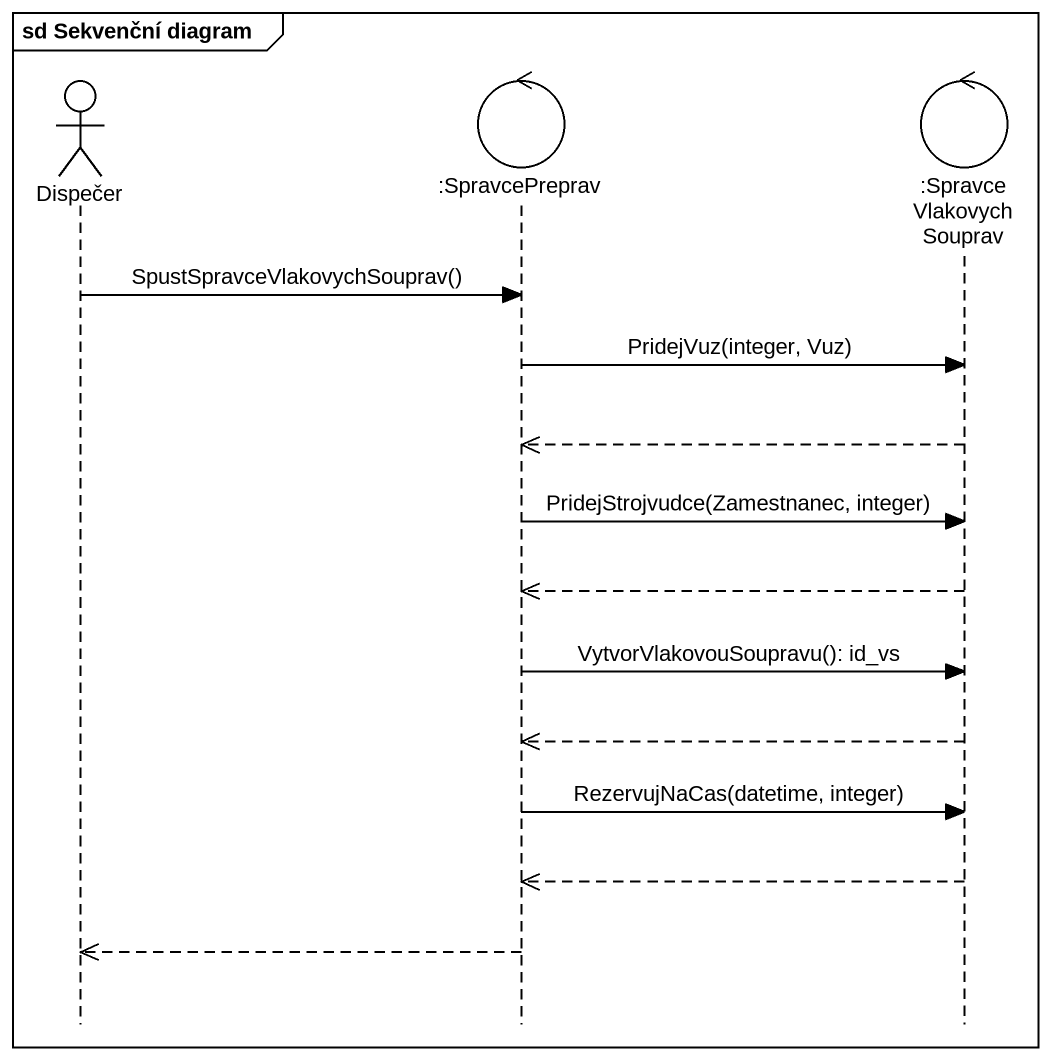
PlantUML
@startuml
mainframe sd Sekvenční diagram
hide footbox
actor Dispečer
control ":SpravcePreprav" as SpravcePreprav
control ":SpravceVlakovychSouprav" as SpravceVlakovychSouprav

Dispečer -> SpravcePreprav : SpustSpravceVlakovychSouprav()
SpravcePreprav -> SpravceVlakovychSouprav : PridejVuz(integer, Vuz)
SpravceVlakovychSouprav -->> SpravcePreprav
SpravcePreprav -> SpravceVlakovychSouprav : PridejStrojvudce(Zamestnanec, integer)
SpravceVlakovychSouprav -->> SpravcePreprav
SpravcePreprav -> SpravceVlakovychSouprav : VytvorVlakovouSoupravu(): id_vs
SpravceVlakovychSouprav -->> SpravcePreprav
SpravcePreprav -> SpravceVlakovychSouprav : RezervujNaCas(datetime, integer)
SpravceVlakovychSouprav -->> SpravcePreprav
SpravcePreprav -->> Dispečer
@enduml
